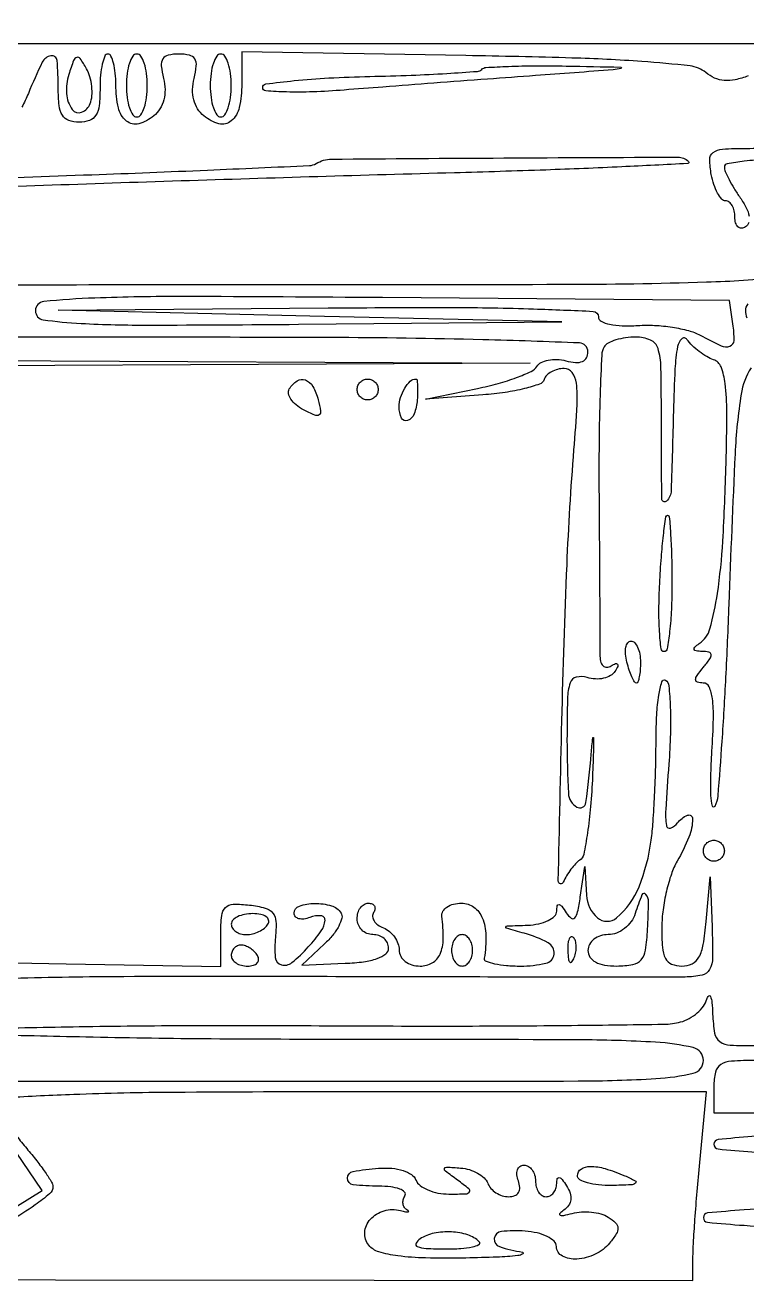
# Model space of a CAD drawing. Extents: x 0 to 960, y 2 to 508.
# Drawn here: x 465.4 to 534.1, y 290.5 to 410.8 of the extents above; entities that cross this region are included whole.
import ezdxf

# ---------------------------------------------------------------- set-up
doc = ezdxf.new("R2010")
doc.units = 0
doc.header["$MEASUREMENT"] = 0
doc.layers.get('0').update_dxf_attribs({"linetype": 'CONTINUOUS'})

msp = doc.modelspace()

# ---------------------------------------------------------------- linework, layer by layer
for points in [[(950.435205, 17.497208, 0.000014), (841.980241, 17.749425, 0.000448), (702.642048, 17.944951, 0.000127), (485.936462, 18), (20.872924, 18)], [(35, 483), (493.25, 483.195646, 0.000139), (665.793784, 483.317409, 0.000275), (802.789062, 483.527716, 0.00022)], [(528.327407, 270.897244, 0.00005), (624.844188, 271.243001, 0.000026), (722.113458, 271.606143, 0.197976)], [(390.897861, 407.965973, 0.000118), (246.535184, 408)], [(615.383203, 80.000173, -0.000023), (732.426715, 80.015952, -0.001336)], [(461.927162, 404.12071, -0.000253), (441.586763, 402.902262, -0.001485)], [(464.229032, 407.434168, 0.00145), (437.445228, 407.748976, 0.002095)], [(534.275541, 405.914661, -0.03824), (533.030632, 405.547392, -0.072068), (531.987511, 405.477872, -0.083684), (531.074586, 405.705462, -0.070549), (530.225603, 406.228505, 0.146302), (528.725507, 406.867128, 0.010302), (524.133029, 407.287759, 0.010443), (517.476298, 407.619851, 0.003148), (507.34724, 407.849465), (486, 408.19893), (486, 405.158482, -0.052552), (485.762611, 402.906118, -0.165482), (484.99463, 401.619118, -0.244643), (483.829508, 401.352527, -0.109889), (482.391909, 402.089707, -0.081254), (481.796301, 402.774413, -0.074678), (481.428573, 403.632923, -0.069385), (481.312619, 404.618921, -0.056164), (481.454766, 405.675797, 0.034799), (481.668053, 406.872786, 0.168063), (481.515283, 407.53646, 0.202439), (481.00818, 407.892438, 0.053194), (480, 408, 0.053194), (478.99182, 407.892438, 0.202439), (478.484717, 407.53646, 0.168063), (478.331947, 406.872786, 0.034799), (478.545234, 405.675797, -0.056164), (478.687381, 404.618921, -0.069385), (478.571427, 403.632923, -0.074678), (478.203699, 402.774413, -0.081254), (477.608091, 402.089707, -0.109168), (476.178777, 401.3542, -0.241105), (475.012602, 401.609358, -0.167386), (474.240817, 402.86672, -0.054759), (474, 405.059017, 0.024393), (473.944982, 406.186068, 0.038826), (473.776848, 407.136086, 0.045835), (473.534143, 407.812752, 0.291566), (473.240334, 408, 0.305072), (472.946254, 407.802156, 0.039917), (472.706659, 407.045313, 0.035416), (472.541568, 405.995608, 0.022045), (472.490334, 404.75, -0.025976), (472.408779, 403.085813, -0.112619), (472.094949, 402.155042, -0.173095), (471.490663, 401.667869, -0.084126), (470.5, 401.5, -0.084126), (469.509337, 401.667869, -0.173095), (468.905051, 402.155042, -0.112619), (468.591221, 403.085813, -0.025976), (468.509666, 404.75, 0.023387), (468.394345, 407.381806, 0.438752), (467.80583, 407.832288, 0.241539), (466.98528, 407.211603, 0.014004), (465.658482, 404.25, -0.016422), (465.053505, 402.916913, -0.058659)], [(458.804479, 396.053825, 0.001152), (471.725462, 396.491642, 0.001861), (482.72109, 396.930581, 0.00028), (492.470062, 397.361572, 0.127899), (493.080784, 397.549927, -0.13723), (494.56005, 397.976606, -0.000619), (510.973027, 398.08857, -0.000456), (527.570811, 398.166078, -0.199889), (528.585198, 397.748136, -0.649925), (528.510098, 397.552919, -0.000622), (522.221241, 397.240358, -0.00335), (514.974193, 396.937872, -0.001949), (506.273152, 396.667043, 0.00126), (480.212738, 395.891819, 0.001239), (454.004922, 394.981091, 0.001142)], [(534.326024, 391.920007, -0.184873), (534.010724, 391.506628, -0.137133), (533.626932, 391.395848, -0.190919), (533.2969, 391.523422, -0.140187), (533.07415, 391.889952, -0.066981), (533, 392.440983, 0.054713), (532.934543, 393.03738, 0.074363), (532.740495, 393.542039, 0.093924), (532.453647, 393.880641, 0.171826), (532.116577, 394, -0.21734), (531.743952, 394.170003, -0.054081), (531.352275, 394.734375, -0.045349), (531.002879, 395.542685, -0.032131), (530.755249, 396.5, -0.04297), (530.605849, 397.945402, -0.242478), (530.938503, 398.61908, -0.146337), (531.818363, 398.936019, -0.013785), (534.138672, 399, 0.01712), (536.526999, 399.0818, 0.162321)], [(535.988553, 397.944031, 0.018626), (533.900156, 397.771611, 0.013097), (532.259208, 397.530628, 0.364685), (532, 397.222506, 0.101754), (532.08803, 396.794424, 0.017459), (532.443775, 396.039823, 0.018391), (532.932343, 395.170931, 0.015503), (533.510724, 394.288151, -0.033585), (534.087318, 393.334629, -0.074855), (534.359235, 392.533695, -0.116483)], [(434.576824, 385.953399, -0.000612), (472.628887, 386, 0.000389), (516.447721, 386.034074, 0.007224), (530.288318, 386.255579, 0.015687), (537.375382, 386.694278, 0.462676)], [(534.540754, 378.065647, 0.100823), (533.598802, 375.550806, 0.027727), (533.01759, 369.871049, 0.002465), (532.419343, 355.5, -0.003267), (532.117152, 348.510467, -0.004903), (531.753801, 342.415787, -0.002126), (531.371037, 337.224966, -0.103849), (531.081082, 336.234593, -0.697219), (530.855733, 336.266048, -0.04111), (530.724232, 337.2548, -0.019878), (530.705574, 339.067164, -0.008533), (530.818122, 341.484593, 0.009782), (530.954918, 344.589689, 0.037587), (530.857068, 346.519001, 0.071455), (530.549739, 347.636069, 0.298318), (529.994051, 348, -0.065161), (529.434869, 348.073185, -0.340985), (529.258299, 348.303878, -0.156204), (529.390875, 348.712309, -0.017239), (530, 349.5, 0.018329), (530.616073, 350.300275, 0.177684), (530.727506, 350.706513, 0.328723), (530.522136, 350.94106, 0.051364), (529.872445, 351.015313, -0.031135), (529.300962, 351.057338, -0.280396), (529.114376, 351.208967, -0.305917), (529.171676, 351.43141, -0.034635), (529.605757, 351.765313, 0.181119), (530.62984, 353.181743, 0.029984), (531.336468, 356.534916, 0.022715), (531.850245, 361.538466, 0.007478), (532.160504, 368.930817, 0.006077), (532.233337, 373.839815, 0.030873), (532.072039, 376.568457, 0.060829), (531.680832, 378.151446, 0.225721), (530.957549, 378.843046, -0.053994), (530.321436, 379.132391, -0.029735), (529.61242, 379.61147, -0.029294), (528.943305, 380.189218, -0.04124), (528.425157, 380.78293, 0.457371), (527.930567, 380.821466, 0.152717), (527.541963, 380.088551, 0.034021), (527.293061, 377.960284, 0.005952), (527.145678, 373.924556, -0.002227), (526.925957, 366.364058, -0.196531), (526.472943, 365.354038, -0.655893), (526.03585, 365.538815, -0.002457), (526, 372.833333, 0.004408), (525.953372, 378.122508, 0.068309), (525.675276, 379.913588, 0.222628), (524.96239, 380.712503, 0.101378), (523.559017, 381, 0.03552), (522.581954, 380.930501, 0.040037), (521.664037, 380.723259, 0.043899), (520.926983, 380.42044, 0.135739), (520.535785, 380.057902, 0.127768), (520.304849, 379.309801, 0.002804), (520.153047, 375.483349, 0.006203), (520.055504, 370.975944, 0.004129), (520.050473, 365.807902, -0.000182), (520.086646, 360.581086, -0.000251), (520.115062, 355.888785, -0.000157), (520.13575, 351.941066, -0.003092), (520.134225, 350.728387, 0.056409), (520.203928, 350.068617, 0.141099), (520.433285, 349.647082, 0.207311), (520.785664, 349.50498, 0.132787), (521.215029, 349.632895, -0.035575), (521.63641, 349.853587, -0.359896), (521.813266, 349.80281, -0.26824), (521.82968, 349.587638, -0.026398), (521.570352, 349.113831, -0.125223), (521.144548, 348.702532, -0.075455), (520.48589, 348.44835, -0.067607), (519.703452, 348.383522, -0.063834), (518.915843, 348.52671, 0.137955), (517.888417, 348.560785, 0.260333), (517.299783, 348.011991, 0.071924), (517.047099, 346.517105, 0.005962), (517, 342.567388, 0.013161), (517.134305, 337.466068, 0.25558), (517.935684, 336.168004, 0.528471), (518.795172, 336.588571, 0.016113), (519.315559, 341.25, -0.006112), (519.455958, 342.785572, -0.924367), (519.52087, 342.783959, -0.02187), (519.530865, 341.783995, -0.001685), (519.431207, 339.099649, -0.011215), (519.249861, 336.220725, -0.016364), (518.950514, 333.697004, -0.011829), (518.590433, 331.653829, -0.20088), (518.215688, 331.099649, 0.060464), (517.817859, 330.764214, 0.026681), (517.376012, 330.235522, 0.025932), (516.961865, 329.618255, 0.031627), (516.643233, 329, -0.82061), (516.172811, 329.103323, -0.001256), (516.513463, 344.387552, -0.004018), (517.002664, 359.282428, -0.009782), (517.666261, 370.25, 0.00588), (517.961167, 374.565198, 0.044296), (517.895657, 376.607903, 0.129853), (517.495687, 377.612639, 0.237754), (516.727109, 378, 0.06269), (516.104362, 377.921612, 0.063165), (515.522171, 377.691374, 0.069333), (515.06639, 377.351174, 0.117892), (514.816452, 376.949357, -0.23194), (514.390688, 376.516875, -0.023119), (512.958447, 376.087642, -0.025325), (511.109204, 375.723732, -0.017374), (508.983119, 375.491231), (503.5, 375.083748), (508.479036, 376.103445, 0.01684), (510.434558, 376.573052, 0.021722), (512.191883, 377.141392, 0.020172), (513.588609, 377.726279, 0.146105), (514.126678, 378.204969, -0.140197), (514.537092, 378.578694, -0.067694), (515.216449, 378.807513, -0.059063), (516.043883, 378.86695, -0.052423), (516.897642, 378.737018, 0.042794), (517.824286, 378.577722, 0.118454), (518.474012, 378.67665, 0.175525), (518.857696, 379.023082, 0.122829), (519, 379.59362, 0.402203), (518.191755, 380.435851, 0.003903), (508.973129, 380.743607, 0.005616), (494.370356, 380.952919, 0.000775), (464, 381, 0.00122), (439.992695, 380.941402, 0.003325)], [(534.221284, 384.168306, 0.163215), (534, 383.508474, 0.107418), (534.143819, 382.846761, 0.050645)], [(461.25, 378.759198), (513.5, 378.518396), (461.669681, 378.250156, 0.000964)], [(454.50105, 321.5), (469.250525, 321.223267), (484, 320.946534), (484, 324.039689, -0.024349), (484.086338, 325.811529, -0.172476), (484.446691, 326.579017, -0.195904), (485.183338, 326.89336, -0.032756), (486.75, 326.816422, -0.036566), (488.219655, 326.537345, -0.159714), (488.951402, 326.060526, -0.159894), (489.258437, 325.243398, -0.036671), (489.212151, 323.75, 0.047362), (489.193635, 321.829057, 0.309276), (489.772521, 321.120339, 0.249558), (490.777009, 321.327227, 0.035761), (492.345012, 322.828741, 0.028026), (493.577749, 324.354632, 0.14306), (493.93687, 325.372121, 0.416115), (493.545845, 325.805965, 0.104131), (492.5, 325.638374, -0.055937), (491.925634, 325.488865, -0.100118), (491.440625, 325.516384, -0.147206), (491.122486, 325.710807, -0.184534), (491, 326.031385, -0.3198), (491.497089, 326.729087, -0.081778), (492.944352, 326.9768, -0.072112), (494.547737, 326.754688, -0.186), (495.463157, 326.059613, -0.206519), (495.53696, 325.558619, -0.057547), (495.239196, 324.804406, -0.047863), (494.668893, 323.946416, -0.034634), (493.884595, 323.107111), (491.724842, 321.094995), (495.862421, 321.259991, 0.022772), (497.619498, 321.410397, 0.051717), (498.914553, 321.719464, 0.079237), (499.726675, 322.158663, 0.233325), (500, 322.712493, 0.115756), (499.884759, 323.203602, 0.100464), (499.559375, 323.621795, 0.093293), (499.072825, 323.90249, 0.084506), (498.5, 324, -0.099038), (497.927543, 324.114514, -0.097945), (497.440625, 324.440625, -0.097945), (497.114514, 324.927543, -0.099038), (497, 325.5, -0.06887), (497.079345, 326.073318, -0.085131), (497.311086, 326.559375, -0.099915), (497.655173, 326.884374, -0.140337), (498.059017, 327, -0.093902), (498.420729, 326.931465, -0.172183), (498.644424, 326.737031, -0.17347), (498.694547, 326.446288, -0.095482), (498.564761, 326.104785, 0.160704), (498.472387, 325.718783, 0.122111), (498.612949, 325.304103, 0.094924), (498.975437, 324.922037, 0.064087), (499.505744, 324.63617, -0.081323), (500.076963, 324.302482, -0.065707), (500.561062, 323.781362, -0.066495), (500.88834, 323.159668, -0.088171), (501, 322.531385, 0.125565), (501.151582, 321.937304, 0.104802), (501.576502, 321.441423, 0.0916), (502.222142, 321.112827, 0.072147), (503, 321, 0.131027), (504.157035, 321.308502, 0.160831), (504.89956, 322.137004, 0.101527), (505.207028, 323.583563, 0.034065), (505.074646, 325.75, -0.16813), (505.173124, 326.225995, -0.112278), (505.560385, 326.632812, -0.086855), (506.186435, 326.907244, -0.060035), (506.956163, 327, -0.160099), (508.123485, 326.616394, -0.137125), (508.923327, 325.59267, -0.093023), (509.26827, 323.935117, -0.044095), (509.118421, 321.75, 0.35419), (509.286802, 321.458763, 0.038174), (510.08739, 321.220312, 0.033552), (511.21796, 321.053965, 0.019754), (512.583333, 321, 0.054401), (514.975997, 321.261099, 0.321473), (515.77035, 322.146355, 0.308564), (515.197863, 323.22137, 0.052641), (512.925861, 324.122737, -0.001731), (511.236468, 324.601148, -0.44847), (511.176904, 324.725019, -0.291435), (511.320757, 324.825279, -0.001323), (513.25, 324.90032, 0.043305), (514.303778, 325.030364, 0.061256), (515.196686, 325.337906, 0.078623), (515.805673, 325.764434, 0.200274), (516.015313, 326.25, -0.04839), (516.070091, 326.750776, -0.409025), (516.241062, 326.864907, -0.188239), (516.503276, 326.7005, -0.018598), (516.932069, 326.075675, 0.082264), (517.383354, 325.569785, 0.399938), (517.731558, 325.598641, 0.131011), (518.014163, 326.159605, 0.014749), (518.266924, 327.575675), (518.700336, 330.5), (518.850168, 327.75, 0.203621), (519.901197, 325.608103, 0.369987), (521.723416, 325.600579, 0.121272), (523.865549, 328.57075, 0.063781), (525.025202, 333, 0.014826), (525.200407, 334.763424, 0.005343), (525.34827, 337.279762, 0.005294), (525.451663, 340.041619, 0.006262), (525.489043, 342.654508, -0.013541), (525.556102, 344.977422, -0.025564), (525.756347, 346.84071, -0.02884), (526.038674, 348.128371, -0.498837), (526.383629, 348.262904, -0.23624), (526.709604, 347.73508, -0.012328), (526.842093, 345.687615, -0.017336), (526.855486, 343.158752, -0.011529), (526.703517, 340.262844, 0.003691), (526.409362, 335.950378, 0.052159), (526.476611, 334.405387, 0.474825), (526.877937, 334.166747, 0.144049), (527.538085, 334.654448, -0.132272), (528.481572, 335.385771, -0.53905), (528.971123, 335.056269, -0.094009), (528.61989, 333.304595, -0.033502), (527.5, 331, 0.048384), (526.948917, 329.774612, 0.023943), (526.480268, 328.132812, 0.023509), (526.153501, 326.368826, 0.031688), (526.035435, 324.75, 0.019585), (526.094081, 322.777018, 0.100735), (526.384018, 321.728064, 0.180348), (526.968483, 321.190664, 0.096955), (527.942502, 321, 0.113577), (528.92318, 321.225677, 0.155688), (529.574442, 321.84624, 0.084753), (529.988834, 323.050031, 0.018154), (530.267795, 325.25), (530.650586, 329.5), (530.825293, 324.75, -0.010544), (530.871839, 321.781072, -0.122408), (530.587549, 320.663107, -0.223195), (529.868037, 320.128531, -0.045627), (528.25, 319.952113, -0.004564), (526.226144, 319.935347, -0.000094), (516.1, 319.945795, -0.00022), (504.265444, 319.965444, -0.000148), (490.75, 319.997849, 0.001786), (474.770165, 319.983825, 0.005967), (464.287493, 319.812062, 0.002289)], [(461.298956, 315.054832, -0.000528), (470.510514, 315.224244, -0.00362), (480.961582, 315.329733, -0.002171), (493.376236, 315.311256, 0.001595), (505.933928, 315.278107, 0.002422), (516.85008, 315.336982, 0.000892), (526.244953, 315.449919, 0.060567), (527.82268, 315.663881, 0.062288), (528.646977, 315.9933, 0.053292), (529.413291, 316.530139, 0.055803), (530.010789, 317.18224, 0.092922), (530.330438, 317.852625, -0.13673), (530.504702, 318.149099, -0.536368), (530.67354, 318.111875, -0.069402), (530.81279, 317.518686, -0.013582), (530.883999, 316.421842, 0.03213), (531.071154, 314.591643, 0.196166), (531.560775, 313.799388, 0.147415), (532.551177, 313.452268, 0.015982), (535.000067, 313.421842, -0.017641)], [(312.184434, 96.120158, 0.00056), (356.192474, 96.028511, -0.000533), (388.125038, 95.963689, -0.000882), (415.086453, 95.832629, -0.000044), (439.392287, 95.669433, -0.197145), (439.85914, 95.474193, -0.66643), (439.749622, 95.207972, -0.000018), (386.870077, 94.953943, -0.000619), (332.900238, 94.763453, -0.000573), (277.5, 94.7, -0.0122)], [(461.5, 310.012645), (495.75, 310.006323, 0.000821), (518.075005, 310.038878, 0.013762), (525.46954, 310.265389, 0.043303), (529.03817, 310.785392, 0.347994), (530, 312, 0.348619), (529.034999, 313.215827, 0.042805), (525.4375, 313.735507, 0.013662), (517.990233, 313.963339, 0.000815), (495.5, 314, -0.002037), (482.271002, 314.053897, -0.003397), (471.134374, 314.220312, -0.000465), (461.299586, 314.443258, -0.407318)], [(535, 312, 0.016149), (532.678456, 311.925001, 0.124134), (531.65, 311.59375, 0.201266), (531.151756, 310.888366, 0.05449), (531, 309.5), (531, 307), (544.861328, 307)], [(407.5, 291.157745), (468.25, 291.078872), (529, 291), (529.007109, 293.25, -0.014313), (529.047611, 294.523881, -0.002773), (529.199394, 296.821875, -0.002947), (529.407141, 299.500763, -0.002719), (529.651714, 302.25), (530.28921, 309), (496.644605, 309, 0.001535), (479.532177, 308.94747, 0.00775), (469.97893, 308.740721, 0.005359), (463.649016, 308.437568, 0.397443)], [(464.544549, 304.798533, 0.019441), (465.501221, 303.594461, -0.011501), (466.458281, 302.428397, -0.01551), (467.265984, 301.328148, -0.01252), (467.878908, 300.386883, -0.138924), (468, 299.959471, -0.219061), (467.687508, 299.280444, -0.024758), (466.313433, 298.216936, -0.016419), (463.937129, 296.672478, -0.003115)], [(462.235115, 296.676335), (466.970231, 299.57954), (464.485115, 303.236716, -0.012323)]]:
    msp.add_lwpolyline(points, format="xyb")
for points in [[(5.998407, 426.25), (5.996813, 402.5), (14.248407, 402.5), (22.5, 402.5), (22.753164, 248.25), (23.006328, 94), (14.503164, 94), (6, 94), (6, 75.513061), (6, 57.026122), (16.25, 57.412259, -0.009139), (24.444737, 57.571062, -0.000017), (159.275, 57.714579, -0.000125), (310.797984, 57.832731, -0.000078), (488.75, 57.899198), (951, 58), (951, 254), (951, 450), (478.5, 450), (6, 450)], [(469.519751, 406.06223, 0.094325), (469.299071, 404.220264, 0.141022), (469.850005, 402.706512, 0.343242), (470.740861, 402.450085, 0.2088), (471.550899, 403.272044, 0.073313), (471.716643, 404.01308, 0.04449), (471.702927, 404.912936, 0.04358), (471.526493, 405.824114, 0.058024), (471.202769, 406.602155, 0.020373), (470.613125, 407.561849, 0.334039), (470.278157, 407.67821, 0.230486), (469.975065, 407.388112, 0.011728)], [(475, 405, 0.031626), (475.072766, 403.850749, 0.048861), (475.29375, 402.88125, 0.06271), (475.615738, 402.209557, 0.254951), (476, 402, 0.254951), (476.384262, 402.209557, 0.06271), (476.70625, 402.88125, 0.048861), (476.927234, 403.850749, 0.031626), (477, 405, 0.031626), (476.927234, 406.149251, 0.048861), (476.70625, 407.11875, 0.06271), (476.384262, 407.790443, 0.254951), (476, 408, 0.254951), (475.615738, 407.790443, 0.06271), (475.29375, 407.11875, 0.048861), (475.072766, 406.149251, 0.031626)], [(483, 405, 0.031626), (483.072766, 403.850749, 0.048861), (483.29375, 402.88125, 0.06271), (483.615738, 402.209557, 0.254951), (484, 402, 0.254951), (484.384262, 402.209557, 0.06271), (484.70625, 402.88125, 0.048861), (484.927234, 403.850749, 0.031626), (485, 405, 0.031626), (484.927234, 406.149251, 0.048861), (484.70625, 407.11875, 0.06271), (484.384262, 407.790443, 0.254951), (484, 408, 0.254951), (483.615738, 407.790443, 0.06271), (483.29375, 407.11875, 0.048861), (483.072766, 406.149251, 0.031626)], [(514, 405.94616, 0.000349), (509.413523, 405.606971, 0.000253), (504.307813, 405.2232, 0.000256), (499.461135, 404.853939, 0.00056), (495.75, 404.565105, -0.010196), (492.77834, 404.39136, -0.017084), (490.276563, 404.381739, -0.011218), (488.290823, 404.486593, -0.392359), (488, 404.800148, -0.376718), (488.303456, 405.145751, -0.006482), (490.99804, 405.461717, -0.012876), (494.292876, 405.719275, -0.007778), (498.206094, 405.862973, 0.004126), (502.151242, 405.979, 0.00642), (505.549441, 406.150732, 0.002348), (508.456008, 406.348769, 0.180078), (508.87276, 406.539427, -0.184351), (509.276117, 406.719937, -0.00416), (511.425644, 406.822893, -0.008802), (513.977086, 406.878873, -0.005775), (516.916667, 406.857656, -0.000805), (522.121395, 406.751573, -0.849453), (522.138097, 406.633444, -0.05721), (521.400611, 406.49268, -0.000296)], [(466.333333, 383.513273, 0.372655), (467.075518, 382.655757, 0.023138), (470.690436, 382.30154, 0.013443), (477.169283, 382.142619, 0.001629), (491.416667, 382.222658), (516.5, 382.445316), (492.5, 383), (468.5, 383.554684), (494.25, 383.777342, -0.002442), (506.035425, 383.821696, -0.008007), (513.82151, 383.688286, -0.00403), (519.494676, 383.454384, -0.399856), (520, 382.923531, 0.282646), (520.252639, 382.512316, 0.063708), (521.0606, 382.224954, 0.046127), (522.259502, 382.077619, 0.02481), (523.75, 382.106719, -0.030656), (525.345952, 382.11923, -0.025239), (527.040063, 381.94254, -0.025958), (528.582873, 381.619675, -0.059631), (529.684259, 381.183188, 0.015865), (531.690229, 380.17753, 0.192568), (532.533611, 380.133206, 0.318936), (532.924619, 380.674755, 0.037256), (532.819551, 382.25), (532.5, 384.5), (499.416667, 384.763273, 0.001197), (480.483611, 384.868627, 0.010235), (472.005365, 384.721963, 0.014424), (467.136647, 384.397175, 0.386524)], [(493.285212, 375.017348, -0.022106), (493.518056, 373.933283, -0.294552), (493.3645, 373.575621, -0.258317), (492.9523, 373.539761, -0.01815), (491.873836, 374.067521, -0.049158), (491.178442, 374.532757, -0.072026), (490.683316, 375.075966, -0.095659), (490.455262, 375.608549, -0.194243), (490.531009, 376.050173, -0.107663), (491.274578, 376.819963, -0.241273), (492.059939, 376.910462, -0.178394), (492.773863, 376.29453, -0.062606)], [(499, 376, -0.099038), (498.923658, 375.618362, -0.097945), (498.70625, 375.29375, -0.097945), (498.381638, 375.076342, -0.099038), (498, 375, -0.099038), (497.618362, 375.076342, -0.097945), (497.29375, 375.29375, -0.097945), (497.076342, 375.618362, -0.099038), (497, 376, -0.099038), (497.076342, 376.381638, -0.097945), (497.29375, 376.70625, -0.097945), (497.618362, 376.923658, -0.099038), (498, 377, -0.099038), (498.381638, 376.923658, -0.097945), (498.70625, 376.70625, -0.097945), (498.923658, 376.381638, -0.099038)], [(502.725047, 375, -0.070992), (502.434023, 373.679571, -0.214014), (501.800331, 373.039444, -0.398251), (501.227713, 373.274294, -0.106295), (501, 374.333333, -0.075306), (501.135193, 375.22587, -0.060325), (501.533068, 376.114055, -0.065997), (502.067433, 376.783759, -0.193753), (502.604518, 377, -0.377433), (502.704884, 376.911652, -0.016751), (502.751787, 376.4125, -0.02118), (502.763306, 375.766845, -0.012669)], [(527, 357.5, -0.010829), (526.946016, 355.007735, -0.017883), (526.779688, 352.908759, -0.012136), (526.5476, 351.251176, -0.366337), (526.25, 350.997902, -0.382249), (525.965574, 351.251124, -0.012361), (525.818815, 352.906412, -0.018012), (525.760693, 355.004978, -0.010799), (525.835327, 357.497902, -0.005962), (525.993725, 359.990964, -0.009867), (526.193962, 362.090009, -0.00386), (526.410314, 363.846422, -0.37655), (526.585327, 364, -0.391147), (526.7524, 363.845691, -0.00392), (526.87819, 362.090625, -0.009947), (526.970187, 359.992335, -0.005981)], [(524, 350, -0.018041), (523.972329, 349.233356, -0.029316), (523.887385, 348.5875, -0.029396), (523.766282, 348.109555, -0.326917), (523.616631, 348, -0.269386), (523.439563, 348.102864, -0.023188), (523.192243, 348.5875, -0.025621), (522.938458, 349.233613, -0.016817), (522.710251, 350, -0.040966), (522.575635, 350.766322, -0.070464), (522.607123, 351.4125, -0.106581), (522.789795, 351.842465, -0.24384), (523.09362, 352, -0.206609), (523.440102, 351.850443, -0.082769), (523.733751, 351.4125, -0.063112), (523.933456, 350.765641, -0.043375)], [(532, 332, -0.099038), (531.923658, 331.618362, -0.097945), (531.70625, 331.29375, -0.097945), (531.381638, 331.076342, -0.099038), (531, 331, -0.099038), (530.618362, 331.076342, -0.097945), (530.29375, 331.29375, -0.097945), (530.076342, 331.618362, -0.099038), (530, 332, -0.099038), (530.076342, 332.381638, -0.097945), (530.29375, 332.70625, -0.097945), (530.618362, 332.923658, -0.099038), (531, 333, -0.099038), (531.381638, 332.923658, -0.097945), (531.70625, 332.70625, -0.097945), (531.923658, 332.381638, -0.099038)], [(523.5, 326, -0.081113), (523.112489, 325.235622, -0.069591), (522.483985, 324.5875, -0.071315), (521.718828, 324.149993, -0.094537), (520.932612, 324, 0.076059), (520.194251, 323.887028, 0.089331), (519.567705, 323.559375, 0.100741), (519.14886, 323.072043, 0.127982), (519, 322.5, 0.146066), (519.189842, 321.864014, 0.123763), (519.707586, 321.38711, 0.085809), (520.566732, 321.095813, 0.039351), (521.75, 321.004484, 0.042593), (523.28066, 321.137626, 0.17735), (524.070081, 321.592714, 0.139333), (524.486074, 322.524449, 0.022977), (524.678911, 324.504484, 0.008516), (524.767655, 327.105346, 0.172851), (524.519439, 327.841413, 0.576639), (524.141292, 327.787005, 0.018611)], [(485, 325, 0.142666), (485.111069, 324.61866, 0.09965), (485.423289, 324.29375, 0.08433), (485.890182, 324.074854, 0.067639), (486.440983, 324, 0.061875), (487.038022, 324.074167, 0.051278), (487.640225, 324.29375, 0.053305), (488.157656, 324.617164, 0.08825), (488.5, 325, 0.202618), (488.558599, 325.378123, 0.181468), (488.33165, 325.70625, 0.104212), (487.804599, 325.928459, 0.047867), (487.059017, 326, 0.0466), (486.270941, 325.926392, 0.066561), (485.604836, 325.70625, 0.086673), (485.155423, 325.381985, 0.195654)], [(506, 322.5, 0.064853), (506.074694, 321.926543, 0.082425), (506.29375, 321.440625, 0.098894), (506.618646, 321.115568, 0.148195), (507, 321, 0.148195), (507.381354, 321.115568, 0.098894), (507.70625, 321.440625, 0.082425), (507.925306, 321.926543, 0.064853), (508, 322.5, 0.064853), (507.925306, 323.073457, 0.082425), (507.70625, 323.559375, 0.098894), (507.381354, 323.884432, 0.148195), (507, 324, 0.148195), (506.618646, 323.884432, 0.098894), (506.29375, 323.559375, 0.082425), (506.074694, 323.073457, 0.064853)], [(517.078947, 322.416667, 0.018894), (517.137993, 321.670344, 0.168741), (517.279315, 321.37858, 0.470617), (517.461564, 321.395823, 0.054073), (517.683114, 321.8125, 0.051402), (517.839148, 322.359369, 0.05415), (517.876576, 322.916927, 0.060344), (517.797407, 323.402231, 0.126455), (517.604167, 323.729167, 0.296942), (517.385309, 323.77538, 0.208169), (517.200665, 323.592839, 0.077125), (517.089945, 323.112848, 0.028489)], [(485, 322, 0.153634), (485.120018, 321.618621, 0.097988), (485.457961, 321.29375, 0.080552), (485.962904, 321.074545, 0.062283), (486.559017, 321, 0.066118), (487.110654, 321.073267, 0.138808), (487.478525, 321.29375, 0.191142), (487.607943, 321.620352, 0.139169), (487.5, 322, 0.06081), (487.193797, 322.382515, 0.051032), (486.7871, 322.70625, 0.053229), (486.346558, 322.926698, 0.089642), (485.940983, 323, 0.105429), (485.581949, 322.923444, 0.099231), (485.276414, 322.70625, 0.096318), (485.071618, 322.381732, 0.092995)], [(531, 304, 0.383731), (531.397471, 303.558357, 0.007812), (534.625, 303.268519, 0.012845), (538.870782, 303.063502, 0.00564), (544.5, 303, 0.00564), (550.129218, 303.063502, 0.012845), (554.375, 303.268519, 0.007812), (557.602529, 303.558357, 0.383731), (558, 304, 0.383731), (557.602529, 304.441643, 0.007812), (554.375, 304.731481, 0.012845), (550.129218, 304.936498, 0.00564), (544.5, 305, 0.00564), (538.870782, 304.936498, 0.012845), (534.625, 304.731481, 0.007812), (531.397471, 304.441643, 0.383731)], [(502.604486, 300.58831, 0.140794), (502.991345, 300.075341, 0.060682), (503.739829, 299.643129, 0.053324), (504.704065, 299.349169, 0.047377), (505.748317, 299.25, 0.00697), (507.378685, 299.272729, 0.251669), (507.694251, 299.453821, 0.379431), (507.644014, 299.748992, 0.011387), (506.570969, 300.571764, -0.005426), (505.418779, 301.43361, -0.297733), (505.332782, 301.677521, -0.359294), (505.521878, 301.81865, -0.00662), (506.855592, 301.735925, -0.054643), (507.692552, 301.579848, -0.054149), (508.478557, 301.245926, -0.059179), (509.100274, 300.794388, -0.115009), (509.442533, 300.28916, 0.091302), (509.743693, 299.796306, 0.066705), (510.232538, 299.378691, 0.065234), (510.82683, 299.096378, 0.07846), (511.43723, 299, 0.08995), (512.014374, 299.104675, 0.166429), (512.37811, 299.404066, 0.155291), (512.496925, 299.880961, 0.075759), (512.361626, 300.5, -0.06502), (512.22328, 301.073899, -0.112257), (512.280284, 301.559375, -0.151946), (512.519085, 301.878743, -0.158089), (512.893011, 302, -0.134459), (513.315153, 301.884389, -0.100435), (513.674822, 301.559375, -0.087143), (513.91686, 301.073208, -0.072144), (514, 300.5, 0.064853), (514.074694, 299.926543, 0.082425), (514.29375, 299.440625, 0.098894), (514.618646, 299.115568, 0.148195), (515, 299, 0.123684), (515.382594, 299.096112, 0.099425), (515.710748, 299.367188, 0.089546), (515.934037, 299.772489, 0.07833), (516.015313, 300.25, -0.059103), (516.07686, 300.719611, -0.409371), (516.256565, 300.828629, -0.175296), (516.533535, 300.647606, -0.020238), (516.962526, 300.026393, -0.060641), (517.29073, 299.334218, -0.109361), (517.35546, 298.712698, -0.122779), (517.152448, 298.170754, -0.089024), (516.697214, 297.710887, 0.044306), (516.318164, 297.390686, 0.544624), (516.351794, 297.237863, 0.143184), (516.685703, 297.213665, 0.013218), (517.5, 297.411665, -0.052109), (518.371194, 297.553005, -0.040176), (519.334236, 297.530276, -0.04127), (520.240639, 297.359338, -0.073012), (520.935698, 297.053387, -0.050649), (521.627787, 296.514437, -0.191413), (521.852229, 296.024664, -0.156225), (521.699799, 295.448184, -0.03108), (521.063253, 294.576215, -0.107291), (519.692197, 293.502635, -0.096859), (517.947656, 293.043348, -0.136171), (516.556313, 293.334616, -0.280036), (515.998013, 294.25, 0.210431), (515.779468, 294.744154, 0.071806), (515.115943, 295.194425, 0.056383), (514.145957, 295.537771, 0.039449), (512.998013, 295.709743, 0.041349), (510.744951, 295.680896, 0.351367), (510.068247, 295.023092, 0.358659), (510.567225, 294.235914, 0.041713), (512.75, 293.716254, -0.692367), (512.786029, 293.546619, -0.116514), (512.304718, 293.378024, -0.016414), (510.326797, 293.23513, -0.005216), (507.372445, 293.149832, -0.009544), (503.521623, 293.152355, -0.027745), (500.868638, 293.352289, -0.039615), (499.065716, 293.73635, -0.148323), (498.110114, 294.367321, -0.194997), (497.720327, 295.594439, -0.166594), (498.26181, 296.847984, -0.139139), (499.565595, 297.658839, -0.133566), (501.123252, 297.681148, 0.012295), (501.616924, 297.567302, 0.078023), (501.873437, 297.555409, 0.608768), (501.899843, 297.623954, 0.08428), (501.743769, 297.749305, -0.125204), (501.499143, 297.980701, -0.105917), (501.375723, 298.315661, -0.094753), (501.393985, 298.704231, -0.079585), (501.552786, 299.08541, 0.344036), (501.514792, 299.432183, 0.11233), (501.053406, 299.731339, 0.059439), (500.193298, 299.935252, 0.028518), (499.059017, 300, -0.028407), (496.626886, 300.13829, -0.379388), (496.075194, 300.752318, -0.363772), (496.615231, 301.40527, -0.02801), (499.047451, 301.71331, -0.038168), (500.301632, 301.705378, -0.055983), (501.382936, 301.492403, -0.069552), (502.186323, 301.109068, -0.156332)], [(522.5, 301, -0.018923), (523.506264, 300.521716, -0.552992), (523.524829, 300.287152, -0.150234), (523.080913, 300.12949, -0.005351), (521.25, 300.070285, -0.029148), (520.004754, 300.115952, -0.045955), (518.954687, 300.314396, -0.058404), (518.222366, 300.619968, -0.271066), (518, 301, -0.255204), (518.34712, 301.635791, -0.143808), (519.213987, 301.89038, -0.073362), (520.629152, 301.681619, -0.028241)], [(530, 297, 0.386182), (530.403813, 296.555145, 0.006948), (533.875, 296.267241, 0.012022), (538.428351, 296.063055, 0.005192), (544.5, 296, 0.005192), (550.571649, 296.063055, 0.012022), (555.125, 296.267241, 0.006948), (558.596187, 296.555145, 0.386182), (559, 297, 0.386182), (558.596187, 297.444855, 0.006948), (555.125, 297.732759, 0.012022), (550.571649, 297.936945, 0.005192), (544.5, 298, 0.005192), (538.428351, 297.936945, 0.012022), (533.875, 297.732759, 0.006948), (530.403813, 297.444855, 0.386182)], [(502.98968, 294.97246, 0.137731), (502.61223, 294.553454, 0.439001), (502.732318, 294.241816, 0.082474), (503.572462, 294.061803, 0.010647), (505.416667, 294.015313, 0.016585), (506.87289, 294.05793, 0.03616), (507.979409, 294.207901, 0.068172), (508.600372, 294.429752, 0.507), (508.640897, 294.692436, 0.120388), (507.548432, 295.355899, 0.064249), (505.983822, 295.637108, 0.062403), (504.336253, 295.513086, 0.091254)]]:
    msp.add_lwpolyline(points, format="xyb", close=True)
msp.add_lwpolyline([(929, 234.5), (929, 60), (477.5, 60), (26, 60), (26, 234.5), (26, 409), (477.5, 409), (929, 409)], close=True)

doc.saveas('drawing.dxf')
